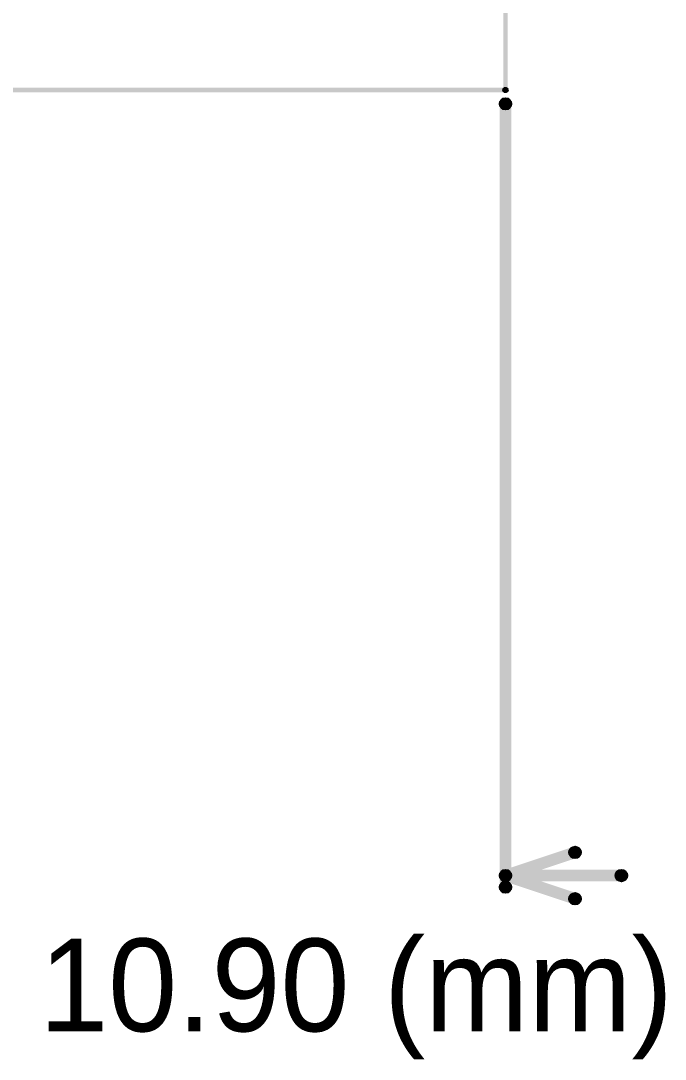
# Model space of a CAD drawing. Header units: millimetres. Extents: x 2.38 to 5.72, y -0.36 to 1.72.
# Drawn here: x 5.159 to 5.715, y -0.36 to 0.536 of the extents above; entities that cross this region are included whole.
import ezdxf

# ---------------------------------------------------------------- set-up
doc = ezdxf.new("R2010")
doc.units = ezdxf.units.MM
doc.header["$MEASUREMENT"] = 0
doc.layers.add('Mechanical1', color=6, linetype='Continuous')
doc.layers.add('Mechanical2', color=216, linetype='Continuous')

msp = doc.modelspace()

# ---------------------------------------------------------------- hatches: boundary and pattern name
at = {"layer": 'Mechanical1'}
h = msp.add_hatch(color=6, dxfattribs=at)
edge = h.paths.add_edge_path()
edge.add_arc((5.57734, 0.46381), 0.005, 0, 360)
for points in [[(5.58234, -0.212), (5.57234, -0.212), (5.57234, 0.46381), (5.58234, 0.46381)], [(5.57892, -0.20674), (5.57576, -0.19726), (5.63576, -0.17726), (5.63892, -0.18674)], [(5.57734, -0.207), (5.57734, -0.197), (5.67734, -0.197), (5.67734, -0.207)], [(5.57576, -0.20674), (5.57892, -0.19726), (5.63892, -0.21726), (5.63576, -0.22674)]]:
    msp.add_hatch(color=6, dxfattribs=at).paths.add_polyline_path(points)
h = msp.add_hatch(color=6, dxfattribs=at)
edge = h.paths.add_edge_path()
edge.add_arc((5.63734, -0.182), 0.005, 0, 360)
h = msp.add_hatch(color=6, dxfattribs=at)
edge = h.paths.add_edge_path()
edge.add_arc((5.57734, -0.202), 0.005, 0, 360)
h = msp.add_hatch(color=6, dxfattribs=at)
edge = h.paths.add_edge_path()
edge.add_arc((5.57734, -0.202), 0.005, 0, 360)
h = msp.add_hatch(color=6, dxfattribs=at)
edge = h.paths.add_edge_path()
edge.add_arc((5.57734, -0.202), 0.005, 0, 360)
h = msp.add_hatch(color=6, dxfattribs=at)
edge = h.paths.add_edge_path()
edge.add_arc((5.67734, -0.202), 0.005, 0, 360)
h = msp.add_hatch(color=6, dxfattribs=at)
edge = h.paths.add_edge_path()
edge.add_arc((5.57734, -0.212), 0.005, 0, 360)
h = msp.add_hatch(color=6, dxfattribs=at)
edge = h.paths.add_edge_path()
edge.add_arc((5.63734, -0.222), 0.005, 0, 360)
at = {"layer": 'Mechanical2'}
for points in [[(5.57931, 0.47578), (5.57537, 0.47578), (5.57537, 1.13326), (5.57931, 1.13326)], [(5.14821, 0.47381), (5.14821, 0.47775), (5.57734, 0.47775), (5.57734, 0.47381)]]:
    msp.add_hatch(color=216, dxfattribs=at).paths.add_polyline_path(points)
h = msp.add_hatch(color=216, dxfattribs=at)
edge = h.paths.add_edge_path()
edge.add_arc((5.57734, 0.47578), 0.00197, 0, 360)
h = msp.add_hatch(color=216, dxfattribs=at)
edge = h.paths.add_edge_path()
edge.add_arc((5.57734, 0.47578), 0.00197, 0, 360)

# ---------------------------------------------------------------- linework, layer by layer
at = {"layer": 'Mechanical1'}
for centre in [(5.57734, 0.46381), (5.63734, -0.182), (5.57734, -0.202), (5.57734, -0.202), (5.57734, -0.202), (5.67734, -0.202), (5.57734, -0.212), (5.63734, -0.222)]:
    msp.add_circle(centre, 0.005, dxfattribs=at)
at = {"layer": 'Mechanical2'}
msp.add_circle((5.57734, 0.47578), 0.00197, dxfattribs=at)
msp.add_circle((5.57734, 0.47578), 0.00197, dxfattribs=at)

# ---------------------------------------------------------------- texts
at = {"layer": 'Mechanical1'}
msp.add_text('10.90 (mm)', height=0.08, dxfattribs=at).set_placement((5.17495, -0.33638))

doc.saveas('drawing.dxf')
